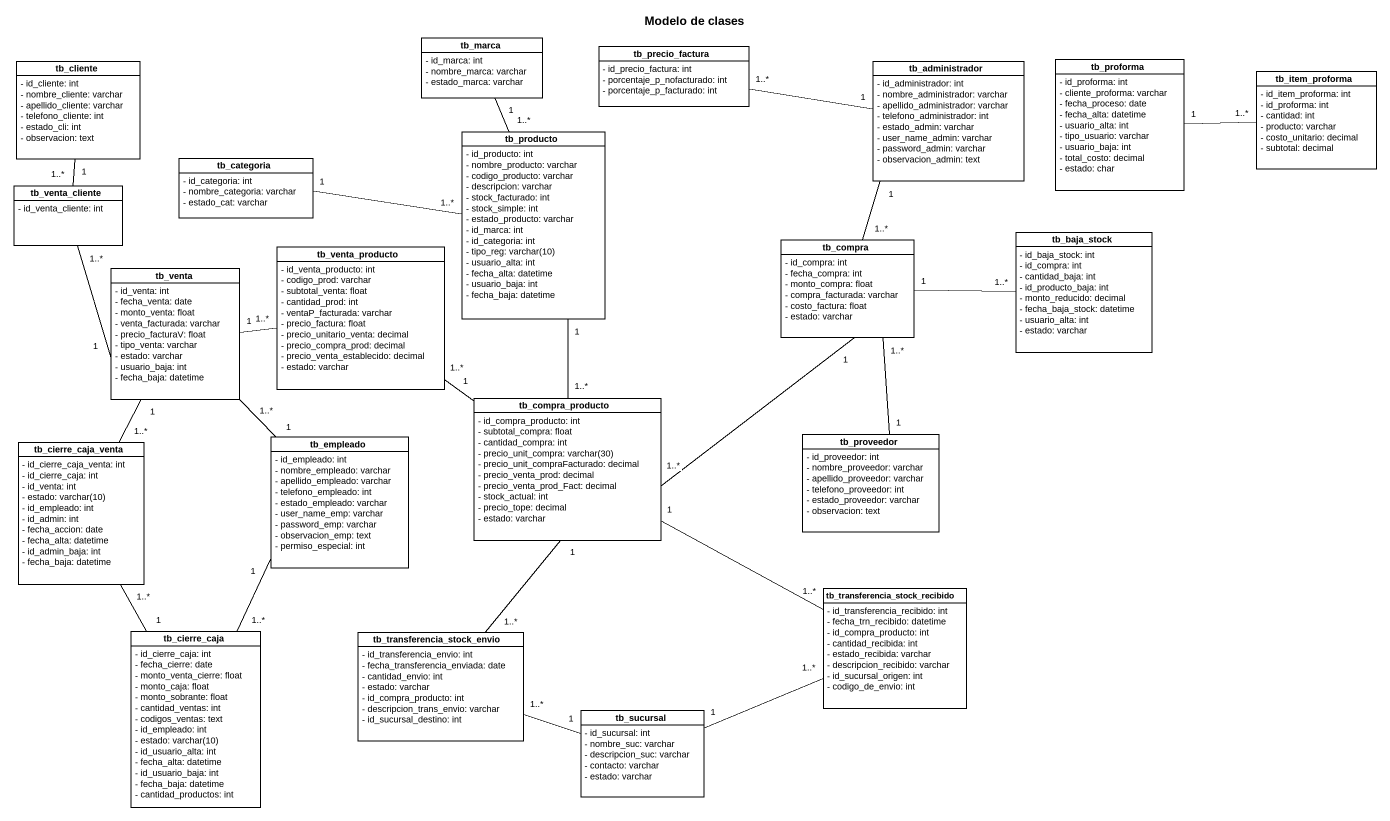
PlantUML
@startuml
title Modelo de clases
hide circle
hide empty members
skinparam classAttributeIconSize 0
class tb_marca {
  - id_marca: int
  - nombre_marca: varchar
  - estado_marca: varchar
}
class tb_precio_factura {
  - id_precio_factura: int
  - porcentaje_p_nofacturado: int
  - porcentaje_p_facturado: int
}
class tb_cliente {
  - id_cliente: int
  - nombre_cliente: varchar
  - apellido_cliente: varchar
  - telefono_cliente: int
  - estado_cli: int
  - observacion: text
}
class tb_administrador {
  - id_administrador: int
  - nombre_administrador: varchar
  - apellido_administrador: varchar
  - telefono_administrador: int
  - estado_admin: varchar
  - user_name_admin: varchar
  - password_admin: varchar
  - observacion_admin: text
}
class tb_proforma {
  - id_proforma: int
  - cliente_proforma: varchar
  - fecha_proceso: date
  - fecha_alta: datetime
  - usuario_alta: int
  - tipo_usuario: varchar
  - usuario_baja: int
  - total_costo: decimal
  - estado: char
}
class tb_item_proforma {
  - id_item_proforma: int
  - id_proforma: int
  - cantidad: int
  - producto: varchar
  - costo_unitario: decimal
  - subtotal: decimal
}
class tb_categoria {
  - id_categoria: int
  - nombre_categoria: varchar
  - estado_cat: varchar
}
class tb_producto {
  - id_producto: int
  - nombre_producto: varchar
  - codigo_producto: varchar
  - descripcion: varchar
  - stock_facturado: int
  - stock_simple: int
  - estado_producto: varchar
  - id_marca: int
  - id_categoria: int
  {field} - tipo_reg: varchar(10)
  - usuario_alta: int
  - fecha_alta: datetime
  - usuario_baja: int
  - fecha_baja: datetime
}
class tb_venta_cliente {
  - id_venta_cliente: int
}
class tb_compra {
  - id_compra: int
  - fecha_compra: int
  - monto_compra: float
  - compra_facturada: varchar
  - costo_factura: float
  - estado: varchar
}
class tb_baja_stock {
  - id_baja_stock: int
  - id_compra: int
  - cantidad_baja: int
  - id_producto_baja: int
  - monto_reducido: decimal
  - fecha_baja_stock: datetime
  - usuario_alta: int
  - estado: varchar
}
class tb_venta {
  - id_venta: int
  - fecha_venta: date
  - monto_venta: float
  - venta_facturada: varchar
  - precio_facturaV: float
  - tipo_venta: varchar
  - estado: varchar
  - usuario_baja: int
  - fecha_baja: datetime
}
class tb_venta_producto {
  - id_venta_producto: int
  - codigo_prod: varchar
  - subtotal_venta: float
  - cantidad_prod: int
  - ventaP_facturada: varchar
  - precio_factura: float
  - precio_unitario_venta: decimal
  - precio_compra_prod: decimal
  - precio_venta_establecido: decimal
  - estado: varchar
}
class tb_compra_producto {
  - id_compra_producto: int
  - subtotal_compra: float
  - cantidad_compra: int
  {field} - precio_unit_compra: varchar(30)
  - precio_unit_compraFacturado: decimal
  - precio_venta_prod: decimal
  - precio_venta_prod_Fact: decimal
  - stock_actual: int
  - precio_tope: decimal
  - estado: varchar
}
class tb_proveedor {
  - id_proveedor: int
  - nombre_proveedor: varchar
  - apellido_proveedor: varchar
  - telefono_proveedor: int
  - estado_proveedor: varchar
  - observacion: text
}
class tb_cierre_caja_venta {
  - id_cierre_caja_venta: int
  - id_cierre_caja: int
  - id_venta: int
  {field} - estado: varchar(10)
  - id_empleado: int
  - id_admin: int
  - fecha_accion: date
  - fecha_alta: datetime
  - id_admin_baja: int
  - fecha_baja: datetime
}
class tb_empleado {
  - id_empleado: int
  - nombre_empleado: varchar
  - apellido_empleado: varchar
  - telefono_empleado: int
  - estado_empleado: varchar
  - user_name_emp: varchar
  - password_emp: varchar
  - observacion_emp: text
  - permiso_especial: int
}
class "tb_transferencia_stock_recibido" as tb_transferencia_stock {
  - id_transferencia_recibido: int
  - fecha_trn_recibido: datetime
  - id_compra_producto: int
  - cantidad_recibida: int
  - estado_recibida: varchar
  - descripcion_recibido: varchar
  - id_sucursal_origen: int
  - codigo_de_envio: int
}
class tb_cierre_caja {
  - id_cierre_caja: int
  - fecha_cierre: date
  - monto_venta_cierre: float
  - monto_caja: float
  - monto_sobrante: float
  - cantidad_ventas: int
  - codigos_ventas: text
  - id_empleado: int
  {field} - estado: varchar(10)
  - id_usuario_alta: int
  - fecha_alta: datetime
  - id_usuario_baja: int
  - fecha_baja: datetime
  - cantidad_productos: int
}
class tb_transferencia_stock_envio {
  - id_transferencia_envio: int
  - fecha_transferencia_enviada: date
  - cantidad_envio: int
  - estado: varchar
  - id_compra_producto: int
  - descripcion_trans_envio: varchar
  - id_sucursal_destino: int
}
class tb_sucursal {
  - id_sucursal: int
  - nombre_suc: varchar
  - descripcion_suc: varchar
  - contacto: varchar
  - estado: varchar
}
tb_marca "1" -- "1..*" tb_producto
tb_precio_factura "1..*" -right- "1" tb_administrador
tb_cliente "1" -- "1..*" tb_venta_cliente
tb_proforma "1" -right- "1..*" tb_item_proforma
tb_producto "1..*" -left- "1" tb_categoria
tb_producto "1" -- "1..*" tb_compra_producto
tb_venta_cliente "1..*" -- "1" tb_venta
tb_compra "1..*" -up- "1" tb_administrador
tb_compra "1" -right- "1..*" tb_baja_stock
tb_compra "1..*" -- "1" tb_proveedor
tb_venta "1" -right- "1..*" tb_venta_producto
tb_venta "1" -- "1..*" tb_cierre_caja_venta
tb_venta "1..*" -- "1" tb_empleado
tb_venta_producto "1..*" -- "1" tb_compra_producto
tb_compra_producto "1..*" -up- "1" tb_compra
tb_compra_producto "1" -right- "1..*" tb_transferencia_stock
tb_compra_producto "1" -- "1..*" tb_transferencia_stock_envio
tb_cierre_caja "1" -up- "1..*" tb_cierre_caja_venta
tb_cierre_caja "1..*" -up- "1" tb_empleado
tb_transferencia_stock_envio "1..*" -right- "1" tb_sucursal
tb_sucursal "1" -right- "1..*" tb_transferencia_stock
@enduml
